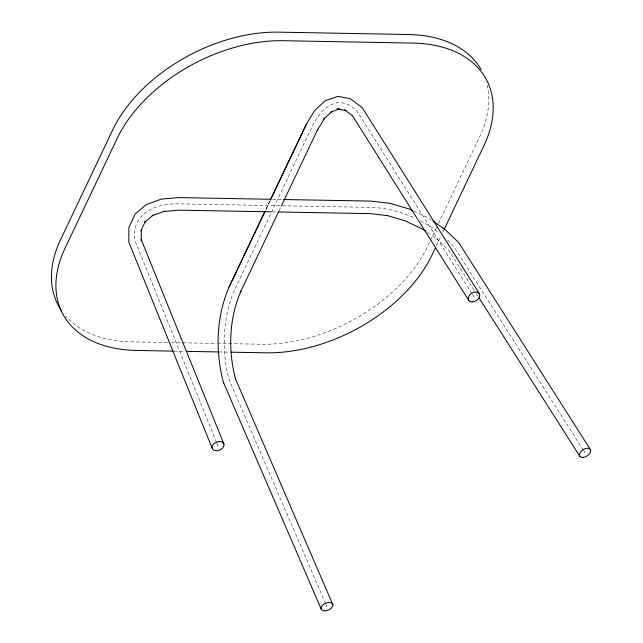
<?xml version="1.0" encoding="UTF-8"?>
<svg xmlns="http://www.w3.org/2000/svg" width="643" height="643" viewBox="0 0 643 643"><rect width="100%" height="100%" fill="white"/><g stroke="black" fill="none" stroke-linecap="round" stroke-linejoin="round"><path stroke-width="0.48" stroke-dasharray="3.21 2.41" d="M269.795 201.251L265.511 210.285L269.819 201.219M279.134 210.623L280.878 206.966M436.637 227.292L427.611 246.301A136.654 87.657 -27.5 0 1 261.46 344.246L217.543 343.442M438.357 223.676L479.606 136.79A136.654 87.657 -27.5 0 0 486.791 83.502M436.364 245.811L441.09 235.852M442.81 232.236L444.104 229.519M272.568 199.314L282.607 199.499M272.11 211.852L276.12 211.925M167.638 342.534L131.702 341.875A136.654 87.657 -27.5 0 1 65.907 316.324M171.633 342.606L216.546 343.426M174.092 351.126L185.071 351.327M219.006 351.946L229.985 352.147M413.787 211.113L427.933 217.792L431.252 220.051M427.474 232.573L437.127 239.124L436.726 238.818L448.894 250.529L475.836 292.87M583.426 450.293L453.837 246.607A75.496 44.174 25.4 0 0 447.038 239.501M583.965 451.137L585.042 452.825M476.375 293.714L477.99 296.254M471.849 293.554L357.211 111.488A75.496 37.463 -89 0 0 312.024 126.832L235 289.069A75.496 37.463 -89 0 0 229.455 380.568L325.744 603.914M472.38 294.406L473.979 296.945M326.138 604.83L326.933 606.67M216.538 442.416L134.998 240.787A75.496 44.174 25.4 0 1 178.473 203.871L370.714 207.376A75.496 44.174 25.4 0 1 415.233 218.299M216.908 443.34L218.041 446.129M420.578 220.927A75.496 44.174 25.4 0 1 439.378 232.935"/><path stroke-width="0.96" d="M141.331 229.487L141.243 240.691L141.179 239.469L223.997 444.249A6.277 4.292 -22 0 1 215.863 450.727A6.277 4.292 -22 0 1 214.248 443.413A6.277 4.292 -22 0 1 224.005 444.249M265.077 211.193L229.093 287.003C216.265 316.862 215.108 350.99 223.386 382.223L223.7 382.955M140.962 230.757L145.431 221.184L144.675 222.269L153.243 214.995L152.254 215.726L164.431 211.234L163.41 211.523L178.746 210.148L271.105 211.836M479.236 293.505L362.21 107.638L350.306 98.7L338.395 96.458L336.988 96.643L325.278 100.782L314.748 110.411L306.695 123.536L270.245 200.319M270.655 199.443L306.695 123.536M229.093 287.003L265.101 211.153M278.732 211.491L240.53 291.938L240.908 291.134C229.053 318.655 227.887 350.113 235.523 378.92L235.209 378.188L332.849 604.661A6.277 3.673 -23.3 0 1 324.546 610.858A6.277 3.673 -23.3 0 1 323.413 604.484A6.277 3.673 -23.3 0 1 332.841 604.669M281.304 206.065L317.795 129.203L317.353 130.127L324.723 118.119L323.847 118.955L332.198 111.343L330.96 111.922L339.866 108.892M435.512 247.619L432.072 254.861A136.654 87.657 -27.5 0 1 265.921 352.806L230.982 352.171M444.104 229.519L484.058 145.358A136.654 87.657 -27.5 0 0 412.967 43.081L283.209 40.71A136.654 87.657 -27.5 0 0 117.058 138.655L65.072 248.166A136.654 87.657 -27.5 0 0 136.163 350.435L173.096 351.11M270.558 199.274L178.199 197.594L161.441 199.097L146.331 204.578L135.255 213.87L128.857 227.55L128.809 242.114L212.077 448.01M283.611 199.515L370.947 201.106L389.61 203.26L409.366 209.031L412.902 210.703M278.13 211.957L370.481 213.645L387.568 215.614L387.062 215.493L404.769 220.686L421.848 228.747L425.867 231.48M186.068 351.351L219.006 351.946M338.459 109.085L337.045 108.844L345.966 110.548L344.728 109.905L352.332 115.66M432.916 221.176L444.554 229.077M444.956 229.382L458.78 242.692L590.274 449.361M479.067 297.95L579.809 456.289M352.219 115.33L468.731 300.377M223.386 382.223L321.396 609.556M61.744 311.019A136.654 87.657 -27.5 0 1 60.611 239.598L112.605 130.095A136.654 87.657 -27.5 0 1 278.757 32.15L408.506 34.521A136.654 87.657 -27.5 0 1 481.125 69.573M472.002 301.913A6.277 4.348 -32.2 0 0 479.686 294.55A6.277 4.348 -32.2 0 0 470.258 294.365A6.277 4.348 -32.2 0 0 472.002 301.913M582.863 457.43A6.277 3.729 -32.5 0 0 590.652 450.269A6.277 3.729 -32.5 0 0 581.602 450.791A6.277 3.729 -32.5 0 0 582.863 457.43"/></g></svg>
